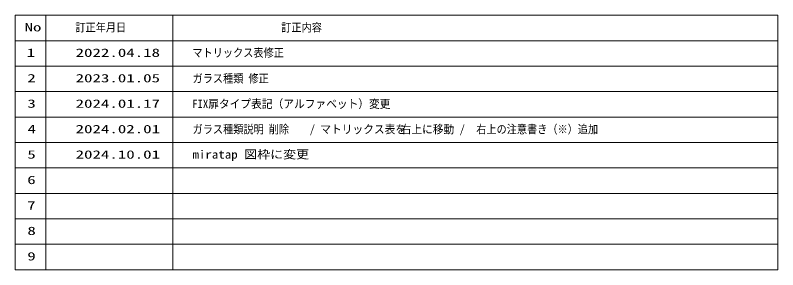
# Model space of a CAD drawing. Units: millimetres, scale not verified. Extents: x -6062 to 6062, y -3045 to 3045.
# Drawn here: x 3062 to 6062, y -2770 to -1770 of the extents above; entities that cross this region are included whole.
import ezdxf
from ezdxf.enums import TextEntityAlignment as Align

# ---------------------------------------------------------------- set-up
doc = ezdxf.new("R2010")
doc.units = ezdxf.units.MM
doc.header["$LTSCALE"] = 20
doc.layers.add('0-2_1図面枠', color=7, linetype='Continuous', lineweight=9)
doc.styles.add('ＭＳ ゴシック', font='')
doc.styles.get('ＭＳ ゴシック').set_extended_font_data('MS Gothic')

# ---------------------------------------------------------------- blocks, each defined once
blk = doc.blocks.new('グループ-80')
at = {"layer": '0-2_1図面枠'}
for p, q in [((99400, -35400), (99400, -55400)), ((109400, -35400), (109400, -55400)), ((97000, -37400), (157000, -37400)), ((97000, -39400), (157000, -39400)), ((97000, -41400), (157000, -41400)), ((97000, -43400), (157000, -43400)), ((97000, -45400), (157000, -45400)), ((97000, -47400), (157000, -47400)), ((97000, -49400), (157000, -49400)), ((97000, -51400), (157000, -51400)), ((97000, -53400), (157000, -53400))]:
    blk.add_line(p, q, dxfattribs=at)
blk.add_lwpolyline([(97000, -35400), (157000, -35400), (157000, -55400), (97000, -55400)], close=True, dxfattribs=at)
blk = doc.blocks.new('図面枠')
at = {"layer": '0-2_1図面枠'}
blk.add_blockref('グループ-80', (0, 0), dxfattribs=at)
at = {"layer": '0-2_1図面枠', "style": 'ＭＳ ゴシック'}
for s, width, p in [('訂正年月日', 0.9, (101734.4, -36876.6)), ('訂正内容', 0.9, (117934.4, -36878.7)), ('No', 1.5, (97731, -36863.4)), ('1', 1.5, (97896.5, -38865.1)), ('2', 1.5, (97949.9, -40863.4)), ('3', 1.5, (97949.9, -42863.4)), ('4', 1.5, (97965.5, -44863.4)), ('5', 1.5, (97949.9, -46863.4)), ('6', 1.5, (97945.9, -48863.4)), ('7', 1.5, (97934.4, -50863.4)), ('8', 1.5, (97954, -52863.4)), ('9', 1.5, (97945.9, -54863.4))]:
    blk.add_text(s, height=650.9, dxfattribs=dict(at, width=width)).set_placement(p, align=Align.BOTTOM_LEFT)

msp = doc.modelspace()

# ---------------------------------------------------------------- block references
at = {"layer": '0-2_1図面枠', "xscale": 0.05, "yscale": 0.05}
msp.add_blockref('図面枠', (-1787.5, 0), dxfattribs=at)

# ---------------------------------------------------------------- texts
at = {"layer": '0-2_1図面枠', "style": 'ＭＳ ゴシック'}
for s, width, p in [('2022.04.18', 1.5, (3300, -1943.26)), ('マトリックス表修正', 0.9, (3759.62, -1943.46)), ('2023.01.05', 1.5, (3300, -2043.26)), ('ガラス種類 修正', 0.9, (3760.2, -2044.51)), ('FIX扉タイプ表記（アルファベット）変更', 0.95, (3758.64, -2144.32)), ('2024.01.17', 1.5, (3300, -2143.26)), ('2024.02.01', 1.5, (3300, -2243.26)), ('ガラス種類説明 削除', 0.9, (3760.2, -2244.14)), (' / マトリックス表を', 0.95, (4199.77, -2244.14)), ('右上に移動 /', 0.95, (4578.66, -2244.14)), ('右上の注意書き（※）追加', 0.9, (4876.26, -2244.14)), ('2024.10.01', 1.5, (3300, -2343.26)), ('miratap 図枠に変更', 1.15, (3759.62, -2342.97))]:
    msp.add_text(s, height=32.55, dxfattribs=dict(at, width=width)).set_placement(p, align=Align.BOTTOM_LEFT)

doc.saveas('drawing.dxf')
